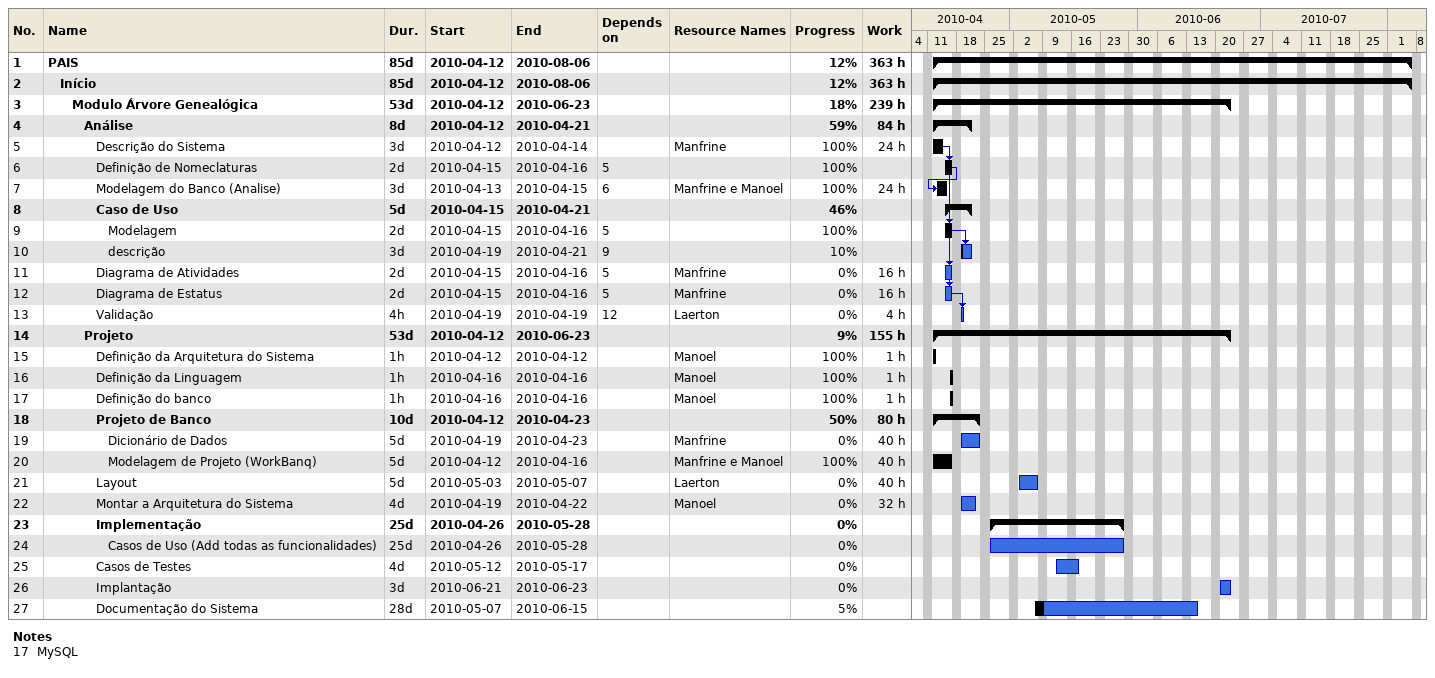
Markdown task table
| ID | Level | Task | Duration | Start | Finish | Predecessors | Resources | % complete | Work (h) |
|---|---|---|---|---|---|---|---|---|---|
| 1 | 1 | **PAIS** | 85d | 2010-04-12 | 2010-08-06 |  |  | 12 | 363 |
| 2 | 2 | **Início** | 85d | 2010-04-12 | 2010-08-06 |  |  | 12 | 363 |
| 3 | 3 | **Modulo Árvore Genealógica** | 53d | 2010-04-12 | 2010-06-23 |  |  | 18 | 239 |
| 4 | 4 | **Análise** | 8d | 2010-04-12 | 2010-04-21 |  |  | 59 | 84 |
| 5 | 5 | Descrição do Sistema | 3d | 2010-04-12 | 2010-04-14 |  | Manfrine | 100 | 24 |
| 6 | 5 | Definição de Nomeclaturas | 2d | 2010-04-15 | 2010-04-16 | 5 |  | 100 |  |
| 7 | 5 | Modelagem do Banco (Analise) | 3d | 2010-04-13 | 2010-04-15 | 6 | Manfrine e Manoel | 100 | 24 |
| 8 | 5 | **Caso de Uso** | 5d | 2010-04-15 | 2010-04-21 |  |  | 46 |  |
| 9 | 6 | Modelagem | 2d | 2010-04-15 | 2010-04-16 | 5 |  | 100 |  |
| 10 | 6 | descrição | 3d | 2010-04-19 | 2010-04-21 | 9 |  | 10 |  |
| 11 | 5 | Diagrama de Atividades | 2d | 2010-04-15 | 2010-04-16 | 5 | Manfrine | 0 | 16 |
| 12 | 5 | Diagrama de Estatus | 2d | 2010-04-15 | 2010-04-16 | 5 | Manfrine | 0 | 16 |
| 13 | 5 | Validação | 4h | 2010-04-19 | 2010-04-19 | 12 | Laerton | 0 | 4 |
| 14 | 4 | **Projeto** | 53d | 2010-04-12 | 2010-06-23 |  |  | 9 | 155 |
| 15 | 5 | Definição da Arquitetura do Sistema | 1h | 2010-04-12 | 2010-04-12 |  | Manoel | 100 | 1 |
| 16 | 5 | Definição da Linguagem | 1h | 2010-04-16 | 2010-04-16 |  | Manoel | 100 | 1 |
| 17 | 5 | Definição do banco | 1h | 2010-04-16 | 2010-04-16 |  | Manoel | 100 | 1 |
| 18 | 5 | **Projeto de Banco** | 10d | 2010-04-12 | 2010-04-23 |  |  | 50 | 80 |
| 19 | 6 | Dicionário de Dados | 5d | 2010-04-19 | 2010-04-23 |  | Manfrine | 0 | 40 |
| 20 | 6 | Modelagem de Projeto (WorkBanq) | 5d | 2010-04-12 | 2010-04-16 |  | Manfrine e Manoel | 100 | 40 |
| 21 | 5 | Layout | 5d | 2010-05-03 | 2010-05-07 |  | Laerton | 0 | 40 |
| 22 | 5 | Montar a Arquitetura do Sistema | 4d | 2010-04-19 | 2010-04-22 |  | Manoel | 0 | 32 |
| 23 | 5 | **Implementação** | 25d | 2010-04-26 | 2010-05-28 |  |  | 0 |  |
| 24 | 6 | Casos de Uso (Add todas as funcionalidades) | 25d | 2010-04-26 | 2010-05-28 |  |  | 0 |  |
| 25 | 5 | Casos de Testes | 4d | 2010-05-12 | 2010-05-17 |  |  | 0 |  |
| 26 | 5 | Implantação | 3d | 2010-06-21 | 2010-06-23 |  |  | 0 |  |
| 27 | 5 | Documentação do Sistema | 28d | 2010-05-07 | 2010-06-15 |  |  | 5 |  |

Notes
- 17: MySQL
